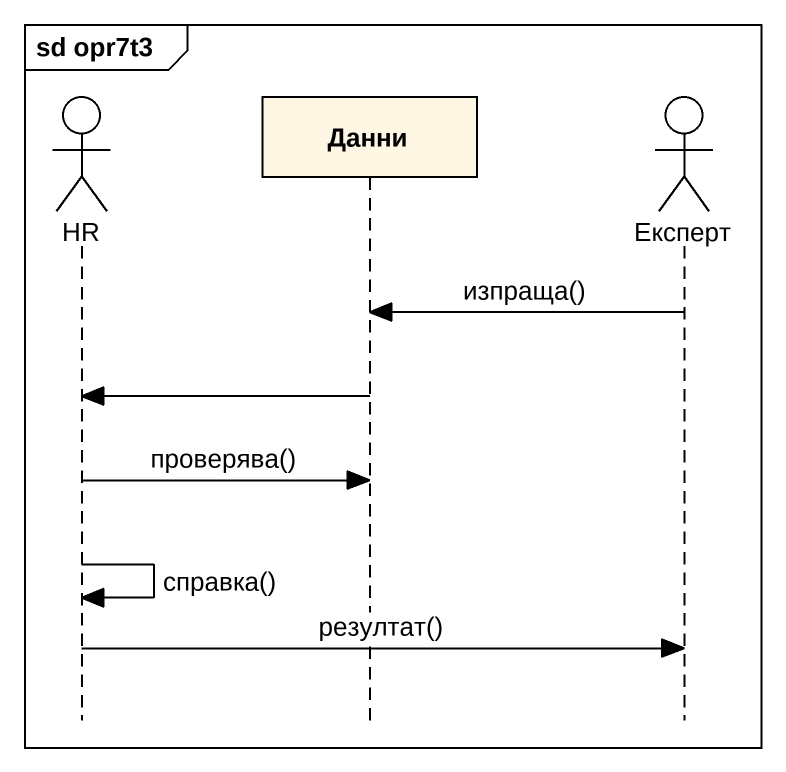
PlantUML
@startuml
mainframe sd opr7t3
hide footbox
actor HR
participant Данни
actor Експерт

Експерт -> Данни : изпраща()
Данни -> HR
HR -> Данни : проверява()
HR -> HR : справка()
HR -> Експерт : резултат()
@enduml
